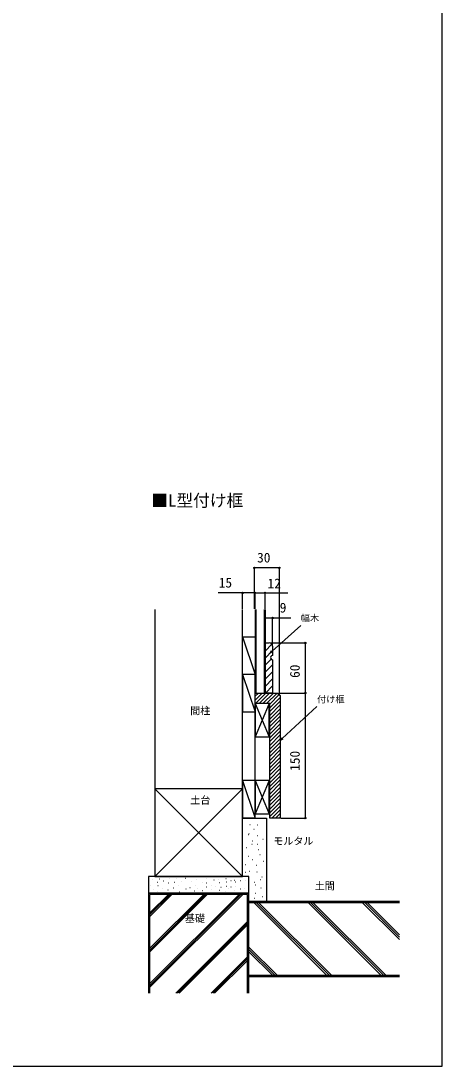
# Model space of a CAD drawing. Units: millimetres, scale not verified. Extents: x -700 to 700, y -1072 to 1066.
# Drawn here: x 196 to 700, y -1072 to 181 of the extents above; entities that cross this region are included whole.
import ezdxf
from ezdxf.enums import TextEntityAlignment as Align

# ---------------------------------------------------------------- set-up
doc = ezdxf.new("R2010")
doc.units = ezdxf.units.MM
doc.header["$LTSCALE"] = 6
for name, color, linetype in [('0-1_USER1', 3, 'Continuous'), ('0-2_YKK_D', 6, 'Continuous'), ('0-3_YKK_ZWAK', 7, 'Continuous'), ('0-4_YSS_K', 3, 'Continuous'), ('0-5_YSS_KE', 3, 'Continuous')]:
    doc.layers.add(name, color=color, linetype=linetype)
doc.styles.add('ＭＳ ゴシック', font='')
doc.styles.get('ＭＳ ゴシック').set_extended_font_data('MS Gothic')

msp = doc.modelspace()

# ---------------------------------------------------------------- linework, layer by layer
at = {"layer": '0-2_YKK_D'}
for p, q in [((475.225, -523.968), (475.225, -474.06)), ((505.225, -475.06), (475.225, -475.06)), ((505.225, -627.03), (505.225, -474.06)), ((461, -523.968), (461, -504.06)), ((476, -523.968), (476, -504.06)), ((476, -523.968), (476, -504.06)), ((488, -523.968), (488, -504.06)), ((488, -558.06), (488, -534.06)), ((497, -568.06), (497, -534.06)), ((494, -565.06), (537, -565.06)), ((536, -565.06), (536, -625.06)), ((504.03, -625.06), (537, -625.06)), ((504.03, -625.06), (537, -625.06)), ((536, -625.06), (536, -775.06)), ((507, -775.06), (537, -775.06))]:
    msp.add_line(p, q, dxfattribs=at)
for points in [[(476, -505.06), (461, -505.06), (431.964, -505.06)], [(476, -505.06), (488, -505.06), (515.036, -505.06)], [(488, -535.06), (497, -535.06), (518.891, -535.06)], [(493.934, -577.214), (496.452, -574.93), (530.624, -543.924)], [(497.064, -575.605), (493.934, -577.214), (495.84, -574.255)], [(506, -681.929), (508.499, -679.624), (550.044, -641.285)], [(509.117, -680.293), (506, -681.929), (507.881, -678.954)]]:
    msp.add_lwpolyline(points, dxfattribs=at)
for centre in [(475.225, -475.06), (505.225, -475.06), (461, -505.06), (476, -505.06), (476, -505.06), (488, -505.06), (488, -535.06), (497, -535.06), (536, -565.06), (536, -625.06), (536, -625.06), (536, -775.06)]:
    msp.add_circle(centre, 0.85, dxfattribs=at)
at = {"layer": '0-3_YKK_ZWAK'}
msp.add_lwpolyline([(-700, -1072.4), (700, -1072.4), (700, 967.6)], dxfattribs=at)
at = {"layer": '0-4_YSS_K'}
for p, q in [((356, -524.968), (356, -740.06)), ((461, -740.06), (461, -524.968)), ((477, -524.968), (477, -625.06)), ((487, -524.968), (487, -625.06)), ((461, -557.758), (476, -602.758)), ((488, -566.178), (489.118, -565.06)), ((488, -574.663), (496.114, -566.549)), ((488, -583.148), (497, -574.148)), ((497, -569.06), (497, -580.06)), ((488, -591.634), (495.269, -584.364)), ((497, -579.805), (496.731, -580.074)), ((488, -600.119), (497, -591.119)), ((488, -608.604), (497, -599.604)), ((461, -602.758), (476, -647.758)), ((488, -617.089), (497, -608.089)), ((476, -628.982), (479.922, -625.06)), ((476, -633.472), (484.412, -625.06)), ((476.402, -637.56), (488.902, -625.06)), ((480.892, -637.56), (493.392, -625.06)), ((485.382, -637.56), (497.882, -625.06)), ((488.515, -625.06), (497, -616.575)), ((489.873, -637.56), (502.373, -625.06)), ((497, -625.06), (497, -625.06)), ((476, -637.56), (492.7, -677.56)), ((492.7, -637.56), (476, -677.56)), ((493.5, -638.423), (504.946, -626.976)), ((493.5, -642.913), (506, -630.413)), ((493.5, -647.403), (506, -634.903)), ((476, -730.06), (476, -647.758)), ((493.5, -651.893), (506, -639.393)), ((493.5, -656.383), (506, -643.883)), ((493.5, -660.873), (506, -648.373)), ((493.5, -665.363), (506, -652.863)), ((493.5, -669.853), (506, -657.353)), ((493.5, -674.344), (506, -661.844)), ((493.5, -678.834), (506, -666.334)), ((493.5, -683.324), (506, -670.824)), ((493.5, -687.814), (506, -675.314)), ((493.5, -692.304), (506, -679.804)), ((493.5, -696.794), (506, -684.294)), ((493.5, -701.284), (506, -688.784)), ((493.5, -705.774), (506, -693.274)), ((493.5, -710.265), (506, -697.765)), ((493.5, -714.755), (506, -702.255)), ((493.5, -719.245), (506, -706.745)), ((493.5, -723.735), (506, -711.235)), ((493.5, -728.225), (506, -715.725)), ((493.5, -732.715), (506, -720.215)), ((493.5, -737.205), (506, -724.705)), ((461, -730.06), (476, -775.06)), ((476, -775.06), (476, -730.06)), ((476, -730.06), (492.7, -770.06)), ((492.7, -730.06), (476, -770.06)), ((493.5, -741.696), (506, -729.196)), ((493.5, -746.186), (506, -733.686)), ((493.5, -750.676), (506, -738.176)), ((356, -740.06), (461, -845.06)), ((461, -740.06), (356, -845.06)), ((493.5, -755.166), (506, -742.666)), ((493.5, -759.656), (506, -747.156)), ((493.5, -764.146), (506, -751.646)), ((493.5, -768.636), (506, -756.136)), ((493.5, -773.126), (506, -760.626)), ((476, -775.06), (461, -775.06)), ((489.5, -775.06), (489.5, -875.06)), ((496.057, -775.06), (506, -765.117)), ((500.547, -775.06), (506, -769.607)), ((505.037, -775.06), (506, -774.097)), ((469.573, -782.89), (469.973, -782.89)), ((474.333, -788.3), (474.733, -788.3)), ((479.094, -783.106), (479.494, -783.106)), ((467.841, -794.792), (468.241, -794.792)), ((468.491, -793.493), (468.891, -793.493)), ((479.094, -796.09), (479.494, -796.09)), ((485.369, -800.418), (485.769, -800.418)), ((465.894, -810.156), (466.294, -810.156)), ((471.953, -806.261), (472.353, -806.261)), ((473.035, -802.366), (473.435, -802.366)), ((478.878, -806.477), (479.278, -806.477)), ((479.527, -812.536), (479.927, -812.536)), ((468.274, -820.543), (468.674, -820.543)), ((472.602, -824.654), (473.002, -824.654)), ((481.691, -818.812), (482.091, -818.812)), ((486.235, -826.818), (486.635, -826.818)), ((464.379, -830.497), (464.779, -830.497)), ((469.356, -838.72), (469.756, -838.72)), ((477.579, -831.579), (477.979, -831.579)), ((478.012, -839.369), (478.412, -839.369)), ((348.5, -845.452), (348.892, -845.06)), ((352.532, -849.105), (352.732, -849.105)), ((358.714, -851.877), (358.914, -851.877)), ((361.249, -847.819), (361.449, -847.819)), ((365.965, -850.106), (366.165, -850.106)), ((373.682, -847.676), (373.882, -847.676)), ((379.256, -851.678), (379.456, -851.678)), ((381.828, -847.819), (382.028, -847.819)), ((387.279, -851.589), (387.479, -851.589)), ((392.403, -847.248), (392.603, -847.248)), ((399.687, -851.012), (399.887, -851.012)), ((405.693, -848.534), (405.893, -848.534)), ((417.269, -847.391), (417.469, -847.391)), ((426.701, -849.105), (426.901, -849.105)), ((432.131, -848.677), (432.331, -848.677)), ((433.446, -852.166), (433.646, -852.166)), ((440.991, -847.533), (441.191, -847.533)), ((441.42, -851.392), (441.62, -851.392)), ((446.993, -849.82), (447.193, -849.82)), ((451.137, -849.534), (451.337, -849.534)), ((452.201, -851.3), (452.401, -851.3)), ((458.712, -849.963), (458.912, -849.963)), ((464.163, -840.018), (464.563, -840.018)), ((464.897, -849.857), (465.097, -849.857)), ((474.766, -851.92), (475.166, -851.92)), ((481.907, -848.458), (482.307, -848.458)), ((484.287, -845.645), (484.687, -845.645)), ((350.96, -855.679), (351.16, -855.679)), ((354.674, -860.245), (354.874, -860.245)), ((359.392, -863.253), (359.592, -863.253)), ((359.677, -855.822), (359.877, -855.822)), ((365.35, -859.379), (365.55, -859.379)), ((371.682, -861.11), (371.882, -861.11)), ((371.987, -852.454), (372.187, -852.454)), ((378.046, -858.802), (378.246, -858.802)), ((383.829, -855.536), (384.029, -855.536)), ((385.115, -863.539), (385.315, -863.539)), ((393.05, -859.668), (393.25, -859.668)), ((397.976, -858.251), (398.176, -858.251)), ((403.121, -862.396), (403.321, -862.396)), ((404.121, -855.536), (404.321, -855.536)), ((406.612, -859.091), (406.812, -859.091)), ((413.124, -861.681), (413.324, -861.681)), ((413.267, -852.821), (413.467, -852.821)), ((417.555, -857.394), (417.755, -857.394)), ((417.865, -852.743), (418.065, -852.743)), ((423.636, -861.111), (423.836, -861.111)), ((424.128, -856.251), (424.328, -856.251)), ((428.558, -857.394), (428.758, -857.394)), ((433.131, -861.252), (433.331, -861.252)), ((435.132, -857.823), (435.332, -857.823)), ((440.848, -863.396), (441.048, -863.396)), ((441.849, -856.537), (442.049, -856.537)), ((444.122, -859.668), (444.322, -859.668)), ((446.993, -857.537), (447.193, -857.537)), ((451.566, -862.396), (451.766, -862.396)), ((452.852, -856.679), (453.052, -856.679)), ((458.26, -859.668), (458.46, -859.668)), ((463.57, -859.252), (463.77, -859.252)), ((476.281, -854.95), (476.681, -854.95)), ((482.773, -858.845), (483.173, -858.845)), ((350, -985.06), (350, -866.56)), ((467, -866.56), (350, -866.56)), ((350, -977.755), (461.195, -866.56)), ((350, -975.634), (459.074, -866.56)), ((350, -973.512), (456.952, -866.56)), ((418.769, -866.56), (350, -935.328)), ((414.526, -866.56), (350, -931.086)), ((350, -933.207), (416.647, -866.56)), ((350, -892.902), (376.342, -866.56)), ((350, -890.781), (374.221, -866.56)), ((350, -888.659), (372.099, -866.56)), ((467, -985.06), (467, -866.56)), ((648.914, -876.56), (468.5, -876.56)), ((474.752, -876.56), (561.752, -963.56)), ((475.199, -870.963), (475.599, -870.963)), ((476.064, -865.12), (476.464, -865.12)), ((477.581, -876.56), (564.581, -963.56)), ((480.409, -876.56), (567.409, -963.56)), ((484.937, -869.232), (485.337, -869.232)), ((539.806, -876.56), (626.806, -963.56)), ((542.635, -876.56), (629.635, -963.56)), ((545.463, -876.56), (632.463, -963.56)), ((604.86, -876.56), (648.914, -920.614)), ((607.688, -876.56), (648.914, -917.785)), ((610.517, -876.56), (648.914, -914.957)), ((380.879, -985.06), (467, -898.939)), ((383, -985.06), (467, -901.06)), ((385.121, -985.06), (467, -903.181)), ((468.5, -929.705), (502.355, -963.56)), ((468.5, -932.533), (499.527, -963.56)), ((468.5, -935.361), (496.698, -963.56)), ((423.305, -985.06), (467, -941.365)), ((425.426, -985.06), (467, -943.486)), ((427.548, -985.06), (467, -945.608)), ((468.5, -963.56), (648.914, -963.56))]:
    msp.add_line(p, q, dxfattribs=at)
for points in [[(476, -557.758), (476, -602.758), (461, -602.758), (461, -557.758)], [(476, -647.758), (476, -602.758), (461, -602.758), (461, -647.758)], [(506, -628.03), (506, -775.06), (493.5, -775.06), (493.5, -637.56), (476, -637.56), (476, -625.06), (503.03, -625.06)]]:
    msp.add_lwpolyline(points, close=True, dxfattribs=at)
for points in [[(488, -625.06), (488, -565.06), (493, -565.06)], [(497, -585.06), (497, -625.06), (488, -625.06)], [(476, -730.06), (461, -730.06), (461, -775.06)]]:
    msp.add_lwpolyline(points, dxfattribs=at)
for centre, radius, start, end in [((493, -569.06), 4, 0.00001, 89.99999), ((497, -582.56), 2.5, 89.99999, 270.00001)]:
    msp.add_arc(centre, radius, start, end, dxfattribs=at)
at = {"layer": '0-5_YSS_KE'}
for p, q in [((476, -524.968), (476, -625.06)), ((488, -524.968), (488, -625.06)), ((461, -740.06), (356, -740.06)), ((356, -740.06), (356, -845.06)), ((461, -845.06), (461, -740.06)), ((461, -775.06), (489.5, -775.06)), ((356, -845.06), (461, -845.06)), ((348.5, -865.06), (348.5, -985.06)), ((468.5, -865.06), (348.5, -865.06)), ((468.5, -985.06), (468.5, -865.06)), ((648.914, -875.06), (468.5, -875.06)), ((468.5, -965.06), (648.914, -965.06))]:
    msp.add_line(p, q, dxfattribs=at)
for points in [[(492.7, -677.56), (492.7, -637.56), (476, -637.56), (476, -677.56)], [(492.7, -770.06), (492.7, -730.06), (476, -730.06), (476, -770.06)], [(468.5, -865.06), (468.5, -845.06), (348.5, -845.06), (348.5, -865.06)]]:
    msp.add_lwpolyline(points, close=True, dxfattribs=at)

# ---------------------------------------------------------------- texts
at = {"layer": '0-1_USER1', "style": 'ＭＳ ゴシック'}
for s, height, p in [('■L型付け框', 14.66, (351.795, -405.9)), ('間柱', 8.798, (398.272, -653.267)), ('土台', 8.798, (398.408, -760.54)), ('モルタル', 8.798, (497.886, -809.608)), ('土間', 8.798, (547.408, -863.404)), ('基礎', 8.798, (391.954, -902.267))]:
    msp.add_text(s, height=height, dxfattribs=at).set_placement(p, align=Align.BOTTOM_LEFT)
at = {"layer": '0-2_YKK_D', "style": 'ＭＳ ゴシック'}
for s, height, p in [('30', 11.73, (478.407, -472.06)), ('15', 11.73, (432.509, -502.06)), ('12', 11.73, (490.945, -503.06)), ('9', 11.73, (505.527, -532.06)), ('幅木', 7.845, (530.773, -541.526)), ('付け框', 7.845, (550.254, -638.948))]:
    msp.add_text(s, height=height, dxfattribs=at).set_placement(p, align=Align.BOTTOM_LEFT)
for s, p in [('60', (533, -606.924)), ('150', (533, -718.333))]:
    msp.add_text(s, height=11.73, rotation=90, dxfattribs=at).set_placement(p, align=Align.BOTTOM_LEFT)

doc.saveas('drawing.dxf')
